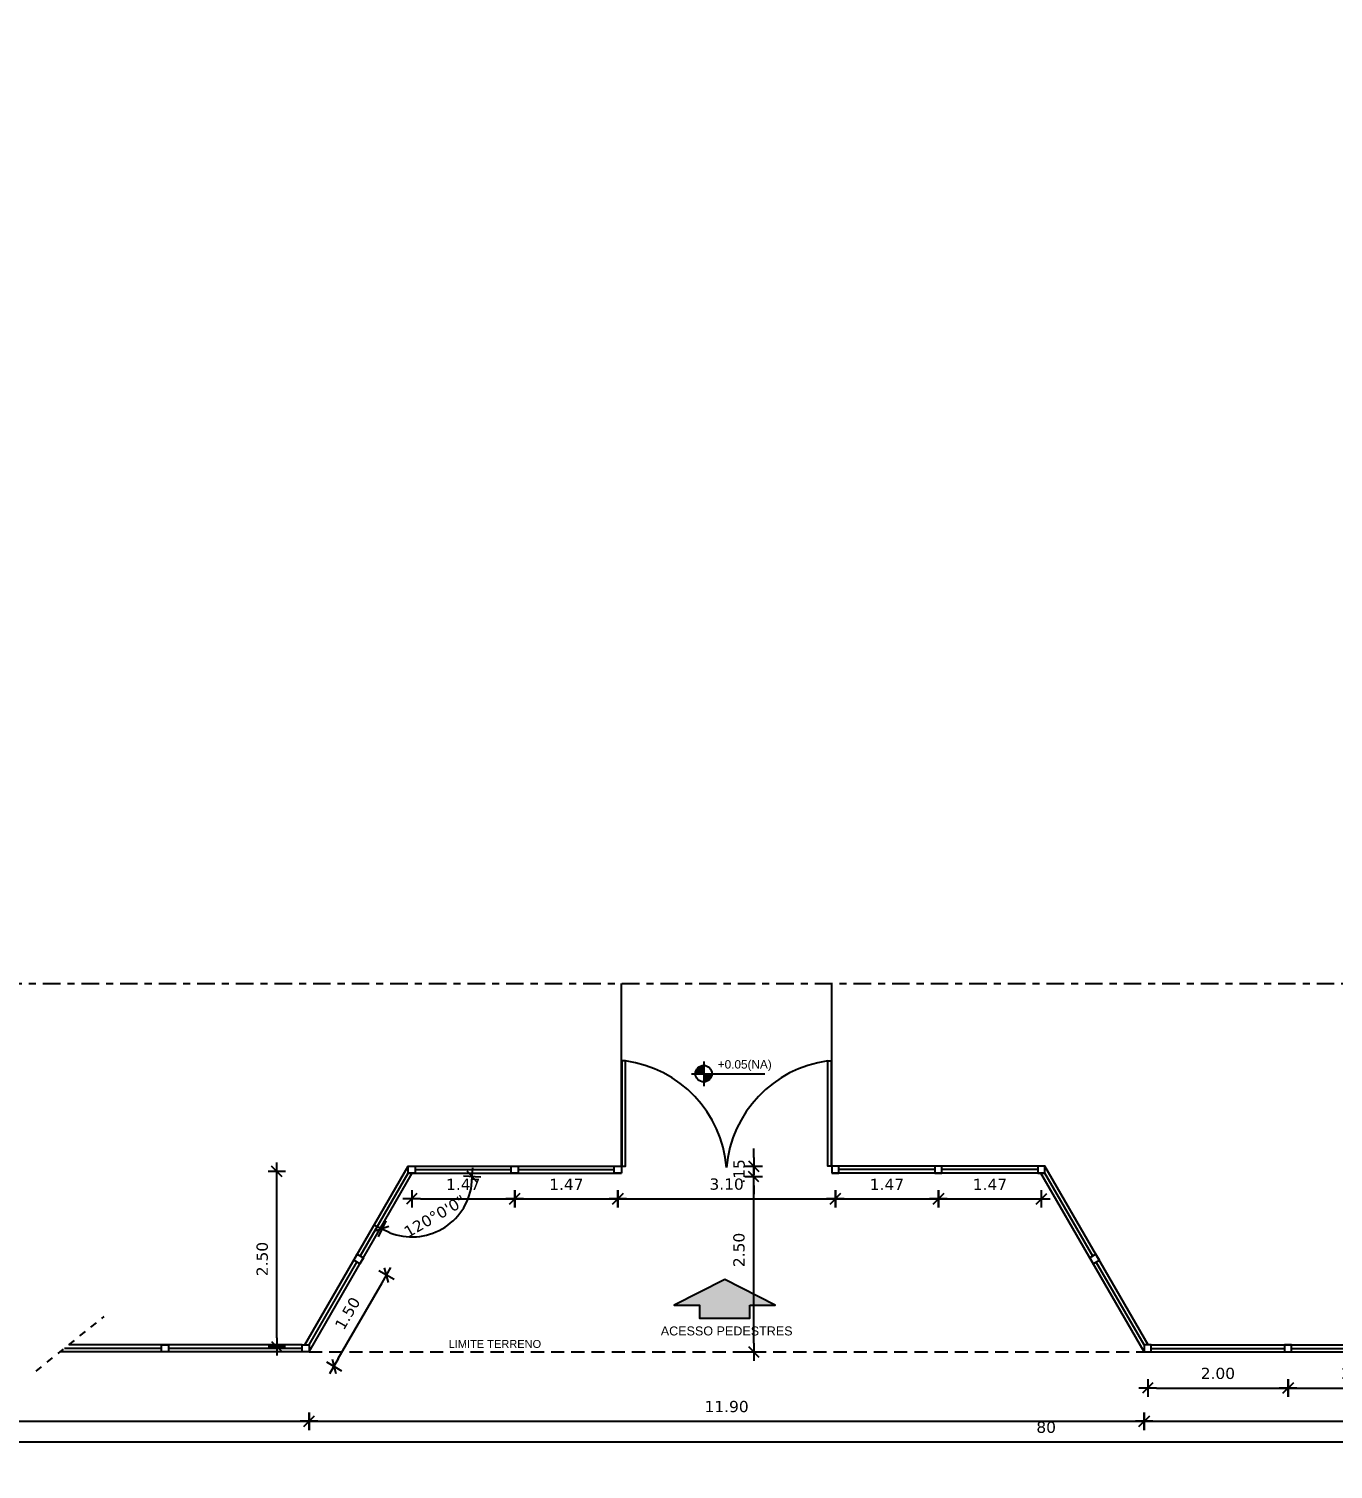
# Model space of a CAD drawing. Extents: x 257.2 to 349.4, y 13.2 to 90.5.
# Drawn here: x 300.5 to 319.09, y 52 to 72.54 of the extents above; entities that cross this region are included whole.
import ezdxf

# ---------------------------------------------------------------- set-up
doc = ezdxf.new("R2010")
doc.units = 0
doc.header["$LTSCALE"] = 0.005
doc.header["$PDMODE"] = 3
for name, pattern in [('C5', [60, 50, -5, 0, -5]), ('DASHED2', [0.375, 0.25, -0.125]), ('TRACEJADO_G', [0.375, 0.25, -0.125])]:
    doc.linetypes.add(name, pattern=pattern)
doc.layers.get('0').update_dxf_attribs({"linetype": 'CONTINUOUS'})
doc.layers.get('Defpoints').update_dxf_attribs({"linetype": 'CONTINUOUS'})
for name, color, linetype in [('A-COTAS', 1, 'CONTINUOUS'), ('A-PAGINACAO', 9, 'CONTINUOUS'), ('A-PISOS-CTEL', 2, 'TRACEJADO_G'), ('A-PISOS-NIVEL', 1, 'CONTINUOUS'), ('AR-PIS', 1, 'CONTINUOUS'), ('AR-TXT', 1, 'CONTINUOUS'), ('ARQ-CTA-1_100', 1, 'CONTINUOUS'), ('ARQ-EXO-1_025', 251, 'C5'), ('ARQ-PROJ', 2, 'DASHED2'), ('ARQ-SMB-1_050', 1, 'CONTINUOUS'), ('ARQ-SMB-1_100', 1, 'CONTINUOUS'), ('PORTAL_VTA_DIST', 2, 'CONTINUOUS'), ('PORTAL_VTA_PROX', 1, 'CONTINUOUS')]:
    doc.layers.add(name, color=color, linetype=linetype)
doc.styles.add('ESC-50-A20', font='arial.ttf', dxfattribs={"height": 0.1})
doc.styles.add('FNDE Texto Cota 0100', font='verdana.ttf', dxfattribs={"height": 0.16})
doc.dimstyles.new('FNDE 1-0100', dxfattribs={"dimscale": 2.5, "dimtxt": 0.16, "dimasz": 0.05, "dimexe": 0.15, "dimexo": 0.15, "dimgap": 0.05, "dimtad": 1, "dimzin": 4, "dimdsep": 46, "dimtxsty": 'FNDE Texto Cota 0100', "dimblk": 'tic', "dimcen": 0.15, "dimdle": 0.15, "dimse1": 1, "dimse2": 1, "dimclrd": 251, "dimclre": 251, "dimclrt": 256, "dimaunit": 1, "dimadec": 3, "dimazin": 0, "dimtfac": 1, "dimtix": 1, "dimtmove": 2, "dimatfit": 3, "dimldrblk": 'tic', "dimfxl": 0.15, "dimtvp": 1, "dimtolj": 1, "dimtzin": 0, "dimarcsym": 0})

# ---------------------------------------------------------------- blocks, each defined once
blk = doc.blocks.new('FNDE-Nível Planta-1_050')
at = {"linetype": 'Continuous', "ltscale": 0.5}
h = blk.add_hatch(color=251, dxfattribs=at)
h.paths.add_polyline_path([(135.698, 5.827), (135.698, 5.894, 0.414214), (135.631, 5.827)])
h.paths.add_polyline_path([(135.698, 5.827), (135.698, 5.76, 0.414214), (135.766, 5.827)])
at = {"color": 251}
for p, q in [((135.698, 5.928), (135.698, 5.726)), ((135.598, 5.827), (135.766, 5.827)), ((135.766, 5.827), (136.198, 5.827))]:
    blk.add_line(p, q, dxfattribs=at)
blk.add_circle((135.698, 5.827), 0.0672, dxfattribs=at)
blk = doc.blocks.new('tic')
at = {"color": 251}
for p, q in [((-1, 0), (1, 0)), ((0, -1), (0, 1))]:
    blk.add_line(p, q, dxfattribs=at)
blk.add_line((-0.6, -0.6), (0.6, 0.6))
blk = doc.blocks.new('*D4')
at = {"layer": 'ARQ-CTA-1_100', "color": 251, "lineweight": -2, "transparency": 16777216}
blk.add_line((310.833, 53.801), (310.833, 56.049), dxfattribs=at)
at = {"layer": 'Defpoints', "color": 0, "transparency": 16777216}
for p in [(310.833, 56.174), (311.246, 56.174), (316.157, 53.676)]:
    blk.add_point(p, dxfattribs=at)
at = {"layer": 'ARQ-CTA-1_100', "color": 251, "lineweight": -2, "transparency": 16777216, "xscale": 0.125, "yscale": 0.125, "zscale": 0.125}
for p, rotation in [((310.833, 56.174), 90), ((310.833, 53.676), 270)]:
    blk.add_blockref('tic', p, dxfattribs=dict(at, rotation=rotation))
at = {"layer": 'ARQ-CTA-1_100', "transparency": 16777216, "insert": (310.624, 55.13), "char_height": 0.16, "attachment_point": 5, "rotation": 90, "style": 'FNDE Texto Cota 0100'}
blk.add_mtext('\\A1;2.50', dxfattribs=at)
blk = doc.blocks.new('*D5')
at = {"layer": 'ARQ-CTA-1_100', "color": 251, "lineweight": -2, "transparency": 16777216}
for p, q in [((310.833, 56.449), (310.833, 56.574)), ((310.833, 56.174), (310.833, 56.324)), ((310.833, 56.049), (310.833, 55.924))]:
    blk.add_line(p, q, dxfattribs=at)
at = {"layer": 'Defpoints', "color": 0, "transparency": 16777216}
for p in [(310.833, 56.324), (311.246, 56.324), (311.246, 56.174)]:
    blk.add_point(p, dxfattribs=at)
at = {"layer": 'ARQ-CTA-1_100', "color": 251, "lineweight": -2, "transparency": 16777216, "xscale": 0.125, "yscale": 0.125, "zscale": 0.125}
for p, rotation in [((310.833, 56.324), 270), ((310.833, 56.174), 90)]:
    blk.add_blockref('tic', p, dxfattribs=dict(at, rotation=rotation))
at = {"layer": 'ARQ-CTA-1_100', "transparency": 16777216, "insert": (310.626, 56.249), "char_height": 0.16, "attachment_point": 5, "rotation": 90, "style": 'FNDE Texto Cota 0100'}
blk.add_mtext('\\A1;.15', dxfattribs=at)
blk = doc.blocks.new('*D28')
at = {"layer": 'ARQ-CTA-1_100', "color": 251, "lineweight": -2, "transparency": 16777216}
blk.add_line((304.039, 53.876), (304.039, 56.124), dxfattribs=at)
at = {"layer": 'Defpoints', "color": 0, "transparency": 16777216}
for p in [(304.039, 56.249), (305.877, 56.249), (304.372, 53.751)]:
    blk.add_point(p, dxfattribs=at)
at = {"layer": 'ARQ-CTA-1_100', "color": 251, "lineweight": -2, "transparency": 16777216, "xscale": 0.125, "yscale": 0.125, "zscale": 0.125}
for p, rotation in [((304.039, 56.249), 90), ((304.039, 53.751), 270)]:
    blk.add_blockref('tic', p, dxfattribs=dict(at, rotation=rotation))
at = {"layer": 'ARQ-CTA-1_100', "transparency": 16777216, "insert": (303.831, 55), "char_height": 0.16, "attachment_point": 5, "rotation": 90, "style": 'FNDE Texto Cota 0100'}
blk.add_mtext('\\A1;2.50', dxfattribs=at)
blk = doc.blocks.new('*D29')
at = {"layer": 'ARQ-CTA-1_100', "color": 251, "lineweight": -2, "transparency": 16777216}
blk.add_arc((326.352, 53.826), 0.709, 70.1152, 169.8848, dxfattribs=at)
at = {"layer": 'Defpoints', "color": 0, "transparency": 16777216}
for p in [(327.795, 56.324), (326.229, 54.524), (286.364, 53.826), (326.289, 53.826), (326.352, 53.826)]:
    blk.add_point(p, dxfattribs=at)
at = {"layer": 'ARQ-CTA-1_100', "color": 251, "lineweight": -2, "transparency": 16777216, "xscale": 0.125, "yscale": 0.125, "zscale": 0.125}
for p, rotation in [((326.707, 54.44), 335.057583377273), ((325.643, 53.826), 264.9424166227138)]:
    blk.add_blockref('tic', p, dxfattribs=dict(at, rotation=rotation))
at = {"layer": 'ARQ-CTA-1_100', "transparency": 16777216, "insert": (325.894, 54.621), "char_height": 0.16, "attachment_point": 5, "rotation": 30, "style": 'FNDE Texto Cota 0100'}
blk.add_mtext('\\A1;120°0\'0"', dxfattribs=at)
blk = doc.blocks.new('*D30')
at = {"layer": 'ARQ-CTA-1_100', "color": 251, "lineweight": -2, "transparency": 16777216}
blk.add_arc((305.964, 56.174), 0.859, 248.3497, 351.6503, dxfattribs=at)
at = {"layer": 'Defpoints', "color": 0, "transparency": 16777216}
for p in [(305.964, 56.174), (305.964, 56.174), (309.647, 56.174), (306.113, 55.329), (304.522, 53.676)]:
    blk.add_point(p, dxfattribs=at)
at = {"layer": 'ARQ-CTA-1_100', "color": 251, "lineweight": -2, "transparency": 16777216, "xscale": 0.125, "yscale": 0.125, "zscale": 0.125}
for p, rotation in [((306.822, 56.174), 85.82516409020357), ((305.535, 55.43), 154.1748359097815)]:
    blk.add_blockref('tic', p, dxfattribs=dict(at, rotation=rotation))
at = {"layer": 'ARQ-CTA-1_100', "transparency": 16777216, "insert": (306.289, 55.611), "char_height": 0.16, "attachment_point": 5, "rotation": 30, "style": 'FNDE Texto Cota 0100'}
blk.add_mtext('\\A1;120°0\'0"', dxfattribs=at)
blk = doc.blocks.new('*D34')
at = {"layer": 'ARQ-CTA-1_100', "color": 251, "lineweight": -2, "transparency": 16777216}
blk.add_line((304.914, 53.58), (305.539, 54.662), dxfattribs=at)
at = {"layer": 'Defpoints', "color": 0, "transparency": 16777216}
for p in [(305.247, 54.975), (305.601, 54.77), (304.497, 53.676)]:
    blk.add_point(p, dxfattribs=at)
at = {"layer": 'ARQ-CTA-1_100', "color": 251, "lineweight": -2, "transparency": 16777216, "xscale": 0.125, "yscale": 0.125, "zscale": 0.125}
for p, rotation in [((305.601, 54.77), 59.99999999998711), ((304.852, 53.471), 239.9999999999871)]:
    blk.add_blockref('tic', p, dxfattribs=dict(at, rotation=rotation))
at = {"layer": 'ARQ-CTA-1_100', "transparency": 16777216, "insert": (305.046, 54.225), "char_height": 0.16, "attachment_point": 5, "rotation": 60, "style": 'FNDE Texto Cota 0100'}
blk.add_mtext('\\A1;1.50', dxfattribs=at)
blk = doc.blocks.new('*D35')
at = {"layer": 'ARQ-CTA-1_100', "color": 251, "lineweight": -2, "transparency": 16777216}
blk.add_line((306.085, 55.858), (307.303, 55.858), dxfattribs=at)
at = {"layer": 'Defpoints', "color": 0, "transparency": 16777216}
for p in [(305.96, 56.336), (307.428, 56.336), (307.428, 55.858)]:
    blk.add_point(p, dxfattribs=at)
at = {"layer": 'ARQ-CTA-1_100', "color": 251, "lineweight": -2, "transparency": 16777216, "xscale": 0.125, "yscale": 0.125, "zscale": 0.125, "rotation": 180}
blk.add_blockref('tic', (305.96, 55.858), dxfattribs=at)
at = {"layer": 'ARQ-CTA-1_100', "color": 251, "lineweight": -2, "transparency": 16777216, "xscale": 0.125, "yscale": 0.125, "zscale": 0.125}
blk.add_blockref('tic', (307.428, 55.858), dxfattribs=at)
at = {"layer": 'ARQ-CTA-1_100', "transparency": 16777216, "insert": (306.694, 56.064), "char_height": 0.16, "attachment_point": 5, "style": 'FNDE Texto Cota 0100'}
blk.add_mtext('\\A1;1.47', dxfattribs=at)
blk = doc.blocks.new('*D36')
at = {"layer": 'ARQ-CTA-1_100', "color": 251, "lineweight": -2, "transparency": 16777216}
blk.add_line((307.553, 55.858), (308.772, 55.858), dxfattribs=at)
at = {"layer": 'Defpoints', "color": 0, "transparency": 16777216}
for p in [(307.428, 56.224), (308.897, 56.224), (308.897, 55.858)]:
    blk.add_point(p, dxfattribs=at)
at = {"layer": 'ARQ-CTA-1_100', "color": 251, "lineweight": -2, "transparency": 16777216, "xscale": 0.125, "yscale": 0.125, "zscale": 0.125, "rotation": 180}
blk.add_blockref('tic', (307.428, 55.858), dxfattribs=at)
at = {"layer": 'ARQ-CTA-1_100', "color": 251, "lineweight": -2, "transparency": 16777216, "xscale": 0.125, "yscale": 0.125, "zscale": 0.125}
blk.add_blockref('tic', (308.897, 55.858), dxfattribs=at)
at = {"layer": 'ARQ-CTA-1_100', "transparency": 16777216, "insert": (308.163, 56.064), "char_height": 0.16, "attachment_point": 5, "style": 'FNDE Texto Cota 0100'}
blk.add_mtext('\\A1;1.47', dxfattribs=at)
blk = doc.blocks.new('*D37')
at = {"layer": 'ARQ-CTA-1_100', "color": 251, "lineweight": -2, "transparency": 16777216}
blk.add_line((309.022, 55.858), (311.872, 55.858), dxfattribs=at)
at = {"layer": 'Defpoints', "color": 0, "transparency": 16777216}
for p in [(308.897, 56.224), (311.997, 56.224), (311.997, 55.858)]:
    blk.add_point(p, dxfattribs=at)
at = {"layer": 'ARQ-CTA-1_100', "color": 251, "lineweight": -2, "transparency": 16777216, "xscale": 0.125, "yscale": 0.125, "zscale": 0.125, "rotation": 180}
blk.add_blockref('tic', (308.897, 55.858), dxfattribs=at)
at = {"layer": 'ARQ-CTA-1_100', "color": 251, "lineweight": -2, "transparency": 16777216, "xscale": 0.125, "yscale": 0.125, "zscale": 0.125}
blk.add_blockref('tic', (311.997, 55.858), dxfattribs=at)
at = {"layer": 'ARQ-CTA-1_100', "transparency": 16777216, "insert": (310.447, 56.067), "char_height": 0.16, "attachment_point": 5, "style": 'FNDE Texto Cota 0100'}
blk.add_mtext('\\A1;3.10', dxfattribs=at)
blk = doc.blocks.new('*D38')
at = {"layer": 'ARQ-CTA-1_100', "color": 251, "lineweight": -2, "transparency": 16777216}
blk.add_line((312.122, 55.858), (313.34, 55.858), dxfattribs=at)
at = {"layer": 'Defpoints', "color": 0, "transparency": 16777216}
for p in [(311.997, 56.224), (313.465, 56.224), (313.465, 55.858)]:
    blk.add_point(p, dxfattribs=at)
at = {"layer": 'ARQ-CTA-1_100', "color": 251, "lineweight": -2, "transparency": 16777216, "xscale": 0.125, "yscale": 0.125, "zscale": 0.125, "rotation": 180}
blk.add_blockref('tic', (311.997, 55.858), dxfattribs=at)
at = {"layer": 'ARQ-CTA-1_100', "color": 251, "lineweight": -2, "transparency": 16777216, "xscale": 0.125, "yscale": 0.125, "zscale": 0.125}
blk.add_blockref('tic', (313.465, 55.858), dxfattribs=at)
at = {"layer": 'ARQ-CTA-1_100', "transparency": 16777216, "insert": (312.731, 56.064), "char_height": 0.16, "attachment_point": 5, "style": 'FNDE Texto Cota 0100'}
blk.add_mtext('\\A1;1.47', dxfattribs=at)
blk = doc.blocks.new('*D39')
at = {"layer": 'ARQ-CTA-1_100', "color": 251, "lineweight": -2, "transparency": 16777216}
blk.add_line((313.59, 55.858), (314.808, 55.858), dxfattribs=at)
at = {"layer": 'Defpoints', "color": 0, "transparency": 16777216}
for p in [(313.465, 56.224), (314.933, 56.224), (314.933, 55.858)]:
    blk.add_point(p, dxfattribs=at)
at = {"layer": 'ARQ-CTA-1_100', "color": 251, "lineweight": -2, "transparency": 16777216, "xscale": 0.125, "yscale": 0.125, "zscale": 0.125, "rotation": 180}
blk.add_blockref('tic', (313.465, 55.858), dxfattribs=at)
at = {"layer": 'ARQ-CTA-1_100', "color": 251, "lineweight": -2, "transparency": 16777216, "xscale": 0.125, "yscale": 0.125, "zscale": 0.125}
blk.add_blockref('tic', (314.933, 55.858), dxfattribs=at)
at = {"layer": 'ARQ-CTA-1_100', "transparency": 16777216, "insert": (314.199, 56.064), "char_height": 0.16, "attachment_point": 5, "style": 'FNDE Texto Cota 0100'}
blk.add_mtext('\\A1;1.47', dxfattribs=at)
blk = doc.blocks.new('*D40')
at = {"layer": 'ARQ-CTA-1_100', "color": 251, "lineweight": -2, "transparency": 16777216}
blk.add_line((316.572, 53.161), (318.322, 53.161), dxfattribs=at)
at = {"layer": 'Defpoints', "color": 0, "transparency": 16777216}
for p in [(316.447, 53.676), (318.447, 53.676), (318.447, 53.161)]:
    blk.add_point(p, dxfattribs=at)
at = {"layer": 'ARQ-CTA-1_100', "color": 251, "lineweight": -2, "transparency": 16777216, "xscale": 0.125, "yscale": 0.125, "zscale": 0.125, "rotation": 180}
blk.add_blockref('tic', (316.447, 53.161), dxfattribs=at)
at = {"layer": 'ARQ-CTA-1_100', "color": 251, "lineweight": -2, "transparency": 16777216, "xscale": 0.125, "yscale": 0.125, "zscale": 0.125}
blk.add_blockref('tic', (318.447, 53.161), dxfattribs=at)
at = {"layer": 'ARQ-CTA-1_100', "transparency": 16777216, "insert": (317.447, 53.369), "char_height": 0.16, "attachment_point": 5, "style": 'FNDE Texto Cota 0100'}
blk.add_mtext('\\A1;2.00', dxfattribs=at)
blk = doc.blocks.new('*D41')
at = {"layer": 'ARQ-CTA-1_100', "color": 251, "lineweight": -2, "transparency": 16777216}
blk.add_line((318.572, 53.161), (320.322, 53.161), dxfattribs=at)
at = {"layer": 'Defpoints', "color": 0, "transparency": 16777216}
for p in [(318.447, 53.676), (320.447, 53.676), (320.447, 53.161)]:
    blk.add_point(p, dxfattribs=at)
at = {"layer": 'ARQ-CTA-1_100', "color": 251, "lineweight": -2, "transparency": 16777216, "xscale": 0.125, "yscale": 0.125, "zscale": 0.125, "rotation": 180}
blk.add_blockref('tic', (318.447, 53.161), dxfattribs=at)
at = {"layer": 'ARQ-CTA-1_100', "color": 251, "lineweight": -2, "transparency": 16777216, "xscale": 0.125, "yscale": 0.125, "zscale": 0.125}
blk.add_blockref('tic', (320.447, 53.161), dxfattribs=at)
at = {"layer": 'ARQ-CTA-1_100', "transparency": 16777216, "insert": (319.447, 53.369), "char_height": 0.16, "attachment_point": 5, "style": 'FNDE Texto Cota 0100'}
blk.add_mtext('\\A1;2.00', dxfattribs=at)
blk = doc.blocks.new('*D63')
at = {"layer": 'ARQ-CTA-1_100', "color": 251, "lineweight": -2, "transparency": 16777216}
blk.add_line((292.881, 52.687), (304.372, 52.687), dxfattribs=at)
at = {"layer": 'Defpoints', "color": 0, "transparency": 16777216}
for p in [(292.756, 53.676), (304.497, 53.676), (304.497, 52.687)]:
    blk.add_point(p, dxfattribs=at)
at = {"layer": 'ARQ-CTA-1_100', "color": 251, "lineweight": -2, "transparency": 16777216, "xscale": 0.125, "yscale": 0.125, "zscale": 0.125, "rotation": 180}
blk.add_blockref('tic', (292.756, 52.687), dxfattribs=at)
at = {"layer": 'ARQ-CTA-1_100', "color": 251, "lineweight": -2, "transparency": 16777216, "xscale": 0.125, "yscale": 0.125, "zscale": 0.125}
blk.add_blockref('tic', (304.497, 52.687), dxfattribs=at)
at = {"layer": 'ARQ-CTA-1_100', "transparency": 16777216, "insert": (298.626, 52.896), "char_height": 0.16, "attachment_point": 5, "style": 'FNDE Texto Cota 0100'}
blk.add_mtext('\\A1;40.05', dxfattribs=at)
blk = doc.blocks.new('*D64')
at = {"layer": 'ARQ-CTA-1_100', "color": 251, "lineweight": -2, "transparency": 16777216}
blk.add_line((304.622, 52.687), (316.272, 52.687), dxfattribs=at)
at = {"layer": 'Defpoints', "color": 0, "transparency": 16777216}
for p in [(304.497, 53.676), (316.397, 53.676), (316.397, 52.687)]:
    blk.add_point(p, dxfattribs=at)
at = {"layer": 'ARQ-CTA-1_100', "color": 251, "lineweight": -2, "transparency": 16777216, "xscale": 0.125, "yscale": 0.125, "zscale": 0.125, "rotation": 180}
blk.add_blockref('tic', (304.497, 52.687), dxfattribs=at)
at = {"layer": 'ARQ-CTA-1_100', "color": 251, "lineweight": -2, "transparency": 16777216, "xscale": 0.125, "yscale": 0.125, "zscale": 0.125}
blk.add_blockref('tic', (316.397, 52.687), dxfattribs=at)
at = {"layer": 'ARQ-CTA-1_100', "transparency": 16777216, "insert": (310.447, 52.896), "char_height": 0.16, "attachment_point": 5, "style": 'FNDE Texto Cota 0100'}
blk.add_mtext('\\A1;11.90', dxfattribs=at)
blk = doc.blocks.new('*D65')
at = {"layer": 'ARQ-CTA-1_100', "color": 251, "lineweight": -2, "transparency": 16777216}
blk.add_line((316.522, 52.687), (325.318, 52.687), dxfattribs=at)
at = {"layer": 'Defpoints', "color": 0, "transparency": 16777216}
for p in [(316.397, 53.676), (325.443, 53.676), (325.443, 52.687)]:
    blk.add_point(p, dxfattribs=at)
at = {"layer": 'ARQ-CTA-1_100', "color": 251, "lineweight": -2, "transparency": 16777216, "xscale": 0.125, "yscale": 0.125, "zscale": 0.125, "rotation": 180}
blk.add_blockref('tic', (316.397, 52.687), dxfattribs=at)
at = {"layer": 'ARQ-CTA-1_100', "color": 251, "lineweight": -2, "transparency": 16777216, "xscale": 0.125, "yscale": 0.125, "zscale": 0.125}
blk.add_blockref('tic', (325.443, 52.687), dxfattribs=at)
at = {"layer": 'ARQ-CTA-1_100', "transparency": 16777216, "insert": (320.92, 52.896), "char_height": 0.16, "attachment_point": 5, "style": 'FNDE Texto Cota 0100'}
blk.add_mtext('\\A1;16.10', dxfattribs=at)
blk = doc.blocks.new('*D68')
at = {"layer": 'ARQ-CTA-1_100', "color": 251, "lineweight": -2, "transparency": 16777216}
blk.add_line((292.881, 52.393), (337.118, 52.393), dxfattribs=at)
at = {"layer": 'Defpoints', "color": 0, "transparency": 16777216}
for p in [(292.756, 53.855), (337.243, 53.855), (337.243, 52.393)]:
    blk.add_point(p, dxfattribs=at)
at = {"layer": 'ARQ-CTA-1_100', "color": 251, "lineweight": -2, "transparency": 16777216, "xscale": 0.125, "yscale": 0.125, "zscale": 0.125, "rotation": 180}
blk.add_blockref('tic', (292.756, 52.393), dxfattribs=at)
at = {"layer": 'ARQ-CTA-1_100', "color": 251, "lineweight": -2, "transparency": 16777216, "xscale": 0.125, "yscale": 0.125, "zscale": 0.125}
blk.add_blockref('tic', (337.243, 52.393), dxfattribs=at)
at = {"layer": 'ARQ-CTA-1_100', "transparency": 16777216, "insert": (315, 52.601), "char_height": 0.16, "attachment_point": 5, "style": 'FNDE Texto Cota 0100'}
blk.add_mtext('\\A1;80', dxfattribs=at)

msp = doc.modelspace()

# ---------------------------------------------------------------- hatches: boundary and pattern name
at = {"layer": 'A-COTAS'}
h = msp.add_hatch(color=253, dxfattribs=at)
h.dxf.hatch_style = 1
h.paths.add_polyline_path([(310.779, 54.341), (311.139, 54.341), (310.42, 54.706), (309.702, 54.341), (310.061, 54.341), (310.061, 54.158), (310.779, 54.158)])
at = {"layer": 'A-PAGINACAO', "linetype": 'Continuous'}
h = msp.add_hatch(dxfattribs=at)
h.set_pattern_fill('EARTH', color=256, scale=0.02, angle=45)
h.set_pattern_definition([(45, (105.69376, -79.13769), (1e-17, 0.17960512), [0.127, -0.127]), (45, (105.66008, -79.10402), (1e-17, 0.17960512), [0.127, -0.127]), (45, (105.62641, -79.07034), (1e-17, 0.17960512), [0.127, -0.127]), (135, (105.62641, -79.04789), (-0.17960512, 1e-17), [0.127, -0.127]), (135, (105.66008, -79.01421), (-0.17960512, 1e-17), [0.127, -0.127]), (135, (105.69376, -78.98054), (-0.17960512, 1e-17), [0.127, -0.127])])
h.paths.add_polyline_path([(292.138, 71.652), (292.367, 71.652), (292.367, 71.762), (292.138, 71.762)], flags=9)
h.paths.add_polyline_path([(294.946, 66.212), (295.194, 66.212), (295.194, 66.612), (294.946, 66.612)], flags=9)
h.paths.add_polyline_path([(295.351, 66.212), (295.598, 66.212), (295.598, 66.611), (295.351, 66.611)], flags=9)
h.paths.add_polyline_path([(289.5, 70.228), (289.784, 70.228), (289.784, 70.374), (289.5, 70.374)], flags=9)
h.paths.add_polyline_path([(294.863, 60.302), (295.111, 60.302), (295.111, 60.702), (294.863, 60.702)], flags=9)
h.paths.add_polyline_path([(291.627, 62.185), (292.599, 62.185), (292.599, 62.537), (291.627, 62.537)], flags=9)
h.paths.add_polyline_path([(292.027, 61.85), (292.201, 61.85), (292.201, 62.131), (292.027, 62.131)], flags=9)
h.paths.add_polyline_path([(289.5, 69.213), (289.791, 69.213), (289.791, 69.356), (289.5, 69.356)], flags=9)
h.paths.add_polyline_path([(289.689, 70.652), (289.973, 70.652), (289.973, 70.797), (289.689, 70.797)], flags=9)
h.paths.add_polyline_path([(291.82, 73.931), (292.068, 73.931), (292.068, 74.33), (291.82, 74.33)], flags=9)
h.paths.add_polyline_path([(291.754, 73.689), (292.279, 73.689), (292.279, 73.887), (291.754, 73.887)], flags=9)
h.paths.add_polyline_path([(292.241, 75.577), (292.942, 75.577), (292.942, 75.805), (292.241, 75.805)], flags=9)
h.paths.add_polyline_path([(290.812, 75.576), (291.485, 75.576), (291.485, 75.804), (290.812, 75.804)], flags=9)
h.paths.add_polyline_path([(286.5, 68.478), (286.5, 69.397), (286.237, 69.397), (286.237, 68.478)], flags=9)
h.paths.add_polyline_path([(286.564, 68.975), (286.564, 68.902), (286.877, 68.902), (286.877, 68.975)], flags=9)
h.paths.add_polyline_path([(294.548, 73.805), (295.466, 73.805), (295.466, 74.069), (294.548, 74.069)], flags=9)
h.paths.add_polyline_path([(295.039, 73.783), (294.968, 73.783), (294.968, 73.464), (295.039, 73.464)], flags=9)
h.paths.add_polyline_path([(294.548, 59.048), (295.466, 59.048), (295.466, 59.311), (294.548, 59.311)], flags=9)
h.paths.add_polyline_path([(295.03, 59.703), (294.957, 59.703), (294.957, 59.39), (295.03, 59.39)], flags=9)
h.paths.add_polyline_path([(292.757, 67.904), (293.003, 67.904), (293.003, 68.014), (292.757, 68.014)], flags=9)
h.paths.add_polyline_path([(292.756, 69.21), (293.002, 69.21), (293.002, 69.32), (292.756, 69.32)], flags=9)
h.paths.add_polyline_path([(294.184, 69.791), (294.43, 69.791), (294.43, 69.901), (294.184, 69.901)], flags=9)
h.paths.add_polyline_path([(295.485, 69.784), (295.731, 69.784), (295.731, 69.894), (295.485, 69.894)], flags=9)
h.paths.add_polyline_path([(296.911, 66.131), (297.157, 66.131), (297.157, 66.241), (296.911, 66.241)], flags=9)
h.paths.add_polyline_path([(290.66, 65.235), (290.907, 65.235), (290.907, 65.347), (290.66, 65.347)], flags=9)
h.paths.add_polyline_path([(290.383, 71.863), (290.63, 71.863), (290.63, 71.975), (290.383, 71.975)], flags=9)
h.paths.add_polyline_path([(293.746, 71.863), (293.993, 71.863), (293.993, 71.975), (293.746, 71.975)], flags=9)
h.paths.add_polyline_path([(295.921, 71.863), (296.168, 71.863), (296.168, 71.975), (295.921, 71.975)], flags=9)
h.paths.add_polyline_path([(298.934, 71.863), (299.18, 71.863), (299.18, 71.975), (298.934, 71.975)], flags=9)
h.paths.add_polyline_path([(302.934, 71.863), (303.18, 71.863), (303.18, 71.975), (302.934, 71.975)], flags=9)
h.paths.add_polyline_path([(298.934, 65.237), (299.18, 65.237), (299.18, 65.349), (298.934, 65.349)], flags=9)
h.paths.add_polyline_path([(302.934, 65.237), (303.18, 65.237), (303.18, 65.349), (302.934, 65.349)], flags=9)
h.paths.add_polyline_path([(287.782, 72.56), (289.277, 72.56), (289.277, 72.729), (287.782, 72.729)], flags=9)
h.paths.add_polyline_path([(295.803, 65.599), (296.919, 65.599), (296.919, 65.768), (295.803, 65.768)], flags=9)
h.paths.add_polyline_path([(304.653, 64.463), (306.148, 64.463), (306.148, 64.632), (304.653, 64.632)], flags=9)
h.paths.add_polyline_path([(291.905, 61.555), (292.324, 61.555), (292.324, 61.754), (291.905, 61.754)], flags=9)
h.paths.add_polyline_path([(292.527, 63.622), (293.052, 63.622), (293.052, 63.821), (292.527, 63.821)], flags=9)
h.paths.add_polyline_path([(294.809, 60.061), (295.333, 60.061), (295.333, 60.26), (294.809, 60.26)], flags=9)
h.paths.add_polyline_path([(295.804, 69.119), (296.92, 69.119), (296.92, 69.289), (295.804, 69.289)], flags=9)
h.paths.add_polyline_path([(294.572, 66.212), (294.819, 66.212), (294.819, 66.611), (294.572, 66.611)], flags=9)
h.paths.add_polyline_path([(294.818, 66.804), (295.343, 66.804), (295.343, 67.003), (294.818, 67.003)], flags=9)
h.paths.add_polyline_path([(294.13, 66.967), (296.176, 66.967), (296.176, 67.604), (294.13, 67.604)], flags=9)
h.paths.add_polyline_path([(294.514, 69.957), (294.762, 69.957), (294.762, 70.357), (294.514, 70.357)], flags=9)
h.paths.add_polyline_path([(294.137, 69.929), (294.385, 69.929), (294.385, 70.329), (294.137, 70.329)], flags=9)
h.paths.add_polyline_path([(293.759, 69.961), (294.007, 69.961), (294.007, 70.361), (293.759, 70.361)], flags=9)
h.paths.add_polyline_path([(293.872, 70.473), (294.397, 70.473), (294.397, 70.672), (293.872, 70.672)], flags=9)
h.paths.add_polyline_path([(293.008, 70.663), (294.285, 70.663), (294.285, 71.3), (293.008, 71.3)], flags=9)
h.paths.add_polyline_path([(296.055, 69.957), (296.303, 69.957), (296.303, 70.357), (296.055, 70.357)], flags=9)
h.paths.add_polyline_path([(295.681, 69.929), (295.929, 69.929), (295.929, 70.329), (295.681, 70.329)], flags=9)
h.paths.add_polyline_path([(295.3, 69.961), (295.548, 69.961), (295.548, 70.361), (295.3, 70.361)], flags=9)
h.paths.add_polyline_path([(295.64, 70.469), (296.164, 70.469), (296.164, 70.668), (295.64, 70.668)], flags=9)
h.paths.add_polyline_path([(295.578, 70.605), (297.041, 70.605), (297.041, 71.242), (295.578, 71.242)], flags=9)
h.paths.add_polyline_path([(291.123, 66.22), (291.37, 66.22), (291.37, 66.62), (291.123, 66.62)], flags=9)
h.paths.add_polyline_path([(290.727, 66.192), (290.975, 66.192), (290.975, 66.592), (290.727, 66.592)], flags=9)
h.paths.add_polyline_path([(290.364, 66.224), (290.612, 66.224), (290.612, 66.624), (290.364, 66.624)], flags=9)
h.paths.add_polyline_path([(290.611, 66.817), (291.136, 66.817), (291.136, 67.015), (290.611, 67.015)], flags=9)
h.paths.add_polyline_path([(290.004, 67.002), (292.076, 67.002), (292.076, 67.639), (290.004, 67.639)], flags=9)
h.paths.add_polyline_path([(291.229, 69.449), (291.477, 69.449), (291.477, 69.849), (291.229, 69.849)], flags=9)
h.paths.add_polyline_path([(290.864, 69.421), (291.111, 69.421), (291.111, 69.821), (290.864, 69.821)], flags=9)
h.paths.add_polyline_path([(290.482, 69.453), (290.73, 69.453), (290.73, 69.853), (290.482, 69.853)], flags=9)
h.paths.add_polyline_path([(290.726, 70.046), (291.25, 70.046), (291.25, 70.245), (290.726, 70.245)], flags=9)
h.paths.add_polyline_path([(290.378, 70.263), (291.537, 70.263), (291.537, 70.9), (290.378, 70.9)], flags=9)
h.paths.add_polyline_path([(301.141, 68.236), (301.388, 68.236), (301.388, 68.635), (301.141, 68.635)], flags=9)
h.paths.add_polyline_path([(300.745, 68.208), (300.993, 68.208), (300.993, 68.607), (300.745, 68.607)], flags=9)
h.paths.add_polyline_path([(300.382, 68.24), (300.63, 68.24), (300.63, 68.639), (300.382, 68.639)], flags=9)
h.paths.add_polyline_path([(300.629, 68.832), (301.154, 68.832), (301.154, 69.031), (300.629, 69.031)], flags=9)
h.paths.add_polyline_path([(299.949, 69.035), (301.73, 69.035), (301.73, 69.672), (299.949, 69.672)], flags=9)
h.paths.add_polyline_path([(270.257, 75.834), (271.938, 75.834), (271.938, 75.959), (270.257, 75.959)], flags=9)
h.paths.add_polyline_path([(270.453, 41.551), (272.134, 41.551), (272.134, 41.675), (270.453, 41.675)], flags=9)
h.paths.add_polyline_path([(285.601, 59.676), (288.613, 59.676), (288.613, 59.909), (285.601, 59.909)], flags=9)
h.paths.add_polyline_path([(287.016, 67.752), (286.873, 67.752), (286.873, 67.958), (287.016, 67.958)], flags=9)
h.paths.add_polyline_path([(306.876, 67.777), (307.031, 67.777), (307.031, 68), (306.876, 68)], flags=9)
h.paths.add_polyline_path([(296, 73.271), (296.143, 73.271), (296.143, 73.477), (296, 73.477)], flags=9)
h.paths.add_polyline_path([(296, 62.038), (296.143, 62.038), (296.143, 62.244), (296, 62.244)], flags=9)
h.paths.add_polyline_path([(301.087, 73.466), (301.238, 73.466), (301.238, 73.26), (301.087, 73.26)], flags=9)
h.paths.add_polyline_path([(301.087, 63.815), (301.238, 63.815), (301.238, 64.021), (301.087, 64.021)], flags=9)
h.paths.add_polyline_path([(294.932, 63.178), (294.932, 63.617), (294.82, 63.617), (294.82, 63.178)], flags=9)
h.paths.add_polyline_path([(295.803, 64.149), (296.919, 64.149), (296.919, 64.318), (295.803, 64.318)], flags=9)
h.paths.add_polyline_path([(294.158, 68.309), (295.654, 68.309), (295.654, 68.483), (294.158, 68.483)], flags=9)
h.paths.add_polyline_path([(305.347, 72.247), (305.92, 72.247), (305.92, 72.393), (305.347, 72.393)], flags=9)
h.paths.add_polyline_path([(288.093, 64.906), (288.666, 64.906), (288.666, 65.053), (288.093, 65.053)], flags=9)
h.paths.add_polyline_path([(290.385, 33.417), (290.385, 32.517), (299.579, 32.517), (299.579, 33.417), (298.614, 33.417), (298.614, 32.567), (298.414, 32.567), (298.414, 33.417), (296.614, 33.417), (296.614, 32.567), (296.414, 32.567), (296.414, 33.417), (293.514, 33.417), (293.514, 32.567), (293.314, 32.567), (293.314, 33.417), (291.514, 33.417), (291.514, 32.567), (291.314, 32.567), (291.314, 33.417)])
h = msp.add_hatch(dxfattribs=at)
h.set_pattern_fill('EARTH', color=256, scale=0.02, angle=45)
h.set_pattern_definition([(45, (105.69376, -82.94615), (1e-17, 0.17960512), [0.127, -0.127]), (45, (105.66008, -82.91248), (1e-17, 0.17960512), [0.127, -0.127]), (45, (105.62641, -82.8788), (1e-17, 0.17960512), [0.127, -0.127]), (135, (105.62641, -82.85635), (-0.17960512, 1e-17), [0.127, -0.127]), (135, (105.66008, -82.82267), (-0.17960512, 1e-17), [0.127, -0.127]), (135, (105.69376, -82.789), (-0.17960512, 1e-17), [0.127, -0.127])])
h.paths.add_polyline_path([(292.138, 67.843), (292.367, 67.843), (292.367, 67.953), (292.138, 67.953)], flags=9)
h.paths.add_polyline_path([(294.946, 62.404), (295.194, 62.404), (295.194, 62.804), (294.946, 62.804)], flags=9)
h.paths.add_polyline_path([(295.351, 62.403), (295.598, 62.403), (295.598, 62.803), (295.351, 62.803)], flags=9)
h.paths.add_polyline_path([(289.5, 66.42), (289.784, 66.42), (289.784, 66.565), (289.5, 66.565)], flags=9)
h.paths.add_polyline_path([(294.863, 56.494), (295.111, 56.494), (295.111, 56.893), (294.863, 56.893)], flags=9)
h.paths.add_polyline_path([(291.627, 58.376), (292.599, 58.376), (292.599, 58.728), (291.627, 58.728)], flags=9)
h.paths.add_polyline_path([(292.027, 58.042), (292.201, 58.042), (292.201, 58.323), (292.027, 58.323)], flags=9)
h.paths.add_polyline_path([(289.5, 65.405), (289.791, 65.405), (289.791, 65.548), (289.5, 65.548)], flags=9)
h.paths.add_polyline_path([(289.689, 66.844), (289.973, 66.844), (289.973, 66.989), (289.689, 66.989)], flags=9)
h.paths.add_polyline_path([(291.82, 70.122), (292.068, 70.122), (292.068, 70.522), (291.82, 70.522)], flags=9)
h.paths.add_polyline_path([(291.754, 69.88), (292.279, 69.88), (292.279, 70.079), (291.754, 70.079)], flags=9)
h.paths.add_polyline_path([(292.241, 71.769), (292.942, 71.769), (292.942, 71.996), (292.241, 71.996)], flags=9)
h.paths.add_polyline_path([(290.812, 71.768), (291.485, 71.768), (291.485, 71.995), (290.812, 71.995)], flags=9)
h.paths.add_polyline_path([(286.5, 64.669), (286.5, 65.588), (286.237, 65.588), (286.237, 64.669)], flags=9)
h.paths.add_polyline_path([(286.564, 65.167), (286.564, 65.093), (286.877, 65.093), (286.877, 65.167)], flags=9)
h.paths.add_polyline_path([(294.548, 69.996), (295.466, 69.996), (295.466, 70.26), (294.548, 70.26)], flags=9)
h.paths.add_polyline_path([(295.039, 69.975), (294.968, 69.975), (294.968, 69.656), (295.039, 69.656)], flags=9)
h.paths.add_polyline_path([(294.548, 55.239), (295.466, 55.239), (295.466, 55.503), (294.548, 55.503)], flags=9)
h.paths.add_polyline_path([(295.03, 55.895), (294.957, 55.895), (294.957, 55.582), (295.03, 55.582)], flags=9)
h.paths.add_polyline_path([(292.757, 64.096), (293.003, 64.096), (293.003, 64.206), (292.757, 64.206)], flags=9)
h.paths.add_polyline_path([(292.756, 65.402), (293.002, 65.402), (293.002, 65.512), (292.756, 65.512)], flags=9)
h.paths.add_polyline_path([(294.184, 65.982), (294.43, 65.982), (294.43, 66.092), (294.184, 66.092)], flags=9)
h.paths.add_polyline_path([(295.485, 65.976), (295.731, 65.976), (295.731, 66.086), (295.485, 66.086)], flags=9)
h.paths.add_polyline_path([(296.911, 62.322), (297.157, 62.322), (297.157, 62.432), (296.911, 62.432)], flags=9)
h.paths.add_polyline_path([(290.66, 61.427), (290.907, 61.427), (290.907, 61.539), (290.66, 61.539)], flags=9)
h.paths.add_polyline_path([(290.383, 68.055), (290.63, 68.055), (290.63, 68.166), (290.383, 68.166)], flags=9)
h.paths.add_polyline_path([(293.746, 68.055), (293.993, 68.055), (293.993, 68.166), (293.746, 68.166)], flags=9)
h.paths.add_polyline_path([(295.921, 68.055), (296.168, 68.055), (296.168, 68.166), (295.921, 68.166)], flags=9)
h.paths.add_polyline_path([(298.934, 68.055), (299.18, 68.055), (299.18, 68.166), (298.934, 68.166)], flags=9)
h.paths.add_polyline_path([(302.934, 68.055), (303.18, 68.055), (303.18, 68.166), (302.934, 68.166)], flags=9)
h.paths.add_polyline_path([(298.934, 61.429), (299.18, 61.429), (299.18, 61.54), (298.934, 61.54)], flags=9)
h.paths.add_polyline_path([(302.934, 61.429), (303.18, 61.429), (303.18, 61.54), (302.934, 61.54)], flags=9)
h.paths.add_polyline_path([(287.782, 68.751), (289.277, 68.751), (289.277, 68.921), (287.782, 68.921)], flags=9)
h.paths.add_polyline_path([(295.803, 61.79), (296.919, 61.79), (296.919, 61.96), (295.803, 61.96)], flags=9)
h.paths.add_polyline_path([(304.653, 60.655), (306.148, 60.655), (306.148, 60.824), (304.653, 60.824)], flags=9)
h.paths.add_polyline_path([(291.905, 57.746), (292.324, 57.746), (292.324, 57.945), (291.905, 57.945)], flags=9)
h.paths.add_polyline_path([(292.527, 59.814), (293.052, 59.814), (293.052, 60.013), (292.527, 60.013)], flags=9)
h.paths.add_polyline_path([(294.809, 56.253), (295.333, 56.253), (295.333, 56.451), (294.809, 56.451)], flags=9)
h.paths.add_polyline_path([(295.804, 65.311), (296.92, 65.311), (296.92, 65.48), (295.804, 65.48)], flags=9)
h.paths.add_polyline_path([(294.572, 62.403), (294.819, 62.403), (294.819, 62.803), (294.572, 62.803)], flags=9)
h.paths.add_polyline_path([(294.818, 62.996), (295.343, 62.996), (295.343, 63.195), (294.818, 63.195)], flags=9)
h.paths.add_polyline_path([(294.13, 63.159), (296.176, 63.159), (296.176, 63.796), (294.13, 63.796)], flags=9)
h.paths.add_polyline_path([(294.514, 66.149), (294.762, 66.149), (294.762, 66.548), (294.514, 66.548)], flags=9)
h.paths.add_polyline_path([(294.137, 66.12), (294.385, 66.12), (294.385, 66.52), (294.137, 66.52)], flags=9)
h.paths.add_polyline_path([(293.759, 66.152), (294.007, 66.152), (294.007, 66.552), (293.759, 66.552)], flags=9)
h.paths.add_polyline_path([(293.872, 66.665), (294.397, 66.665), (294.397, 66.864), (293.872, 66.864)], flags=9)
h.paths.add_polyline_path([(293.008, 66.855), (294.285, 66.855), (294.285, 67.492), (293.008, 67.492)], flags=9)
h.paths.add_polyline_path([(296.055, 66.149), (296.303, 66.149), (296.303, 66.548), (296.055, 66.548)], flags=9)
h.paths.add_polyline_path([(295.681, 66.12), (295.929, 66.12), (295.929, 66.52), (295.681, 66.52)], flags=9)
h.paths.add_polyline_path([(295.3, 66.152), (295.548, 66.152), (295.548, 66.552), (295.3, 66.552)], flags=9)
h.paths.add_polyline_path([(295.64, 66.661), (296.164, 66.661), (296.164, 66.86), (295.64, 66.86)], flags=9)
h.paths.add_polyline_path([(295.578, 66.796), (297.041, 66.796), (297.041, 67.433), (295.578, 67.433)], flags=9)
h.paths.add_polyline_path([(291.123, 62.412), (291.37, 62.412), (291.37, 62.811), (291.123, 62.811)], flags=9)
h.paths.add_polyline_path([(290.727, 62.383), (290.975, 62.383), (290.975, 62.783), (290.727, 62.783)], flags=9)
h.paths.add_polyline_path([(290.364, 62.415), (290.612, 62.415), (290.612, 62.815), (290.364, 62.815)], flags=9)
h.paths.add_polyline_path([(290.611, 63.008), (291.136, 63.008), (291.136, 63.207), (290.611, 63.207)], flags=9)
h.paths.add_polyline_path([(290.004, 63.194), (292.076, 63.194), (292.076, 63.831), (290.004, 63.831)], flags=9)
h.paths.add_polyline_path([(291.229, 65.641), (291.477, 65.641), (291.477, 66.041), (291.229, 66.041)], flags=9)
h.paths.add_polyline_path([(290.864, 65.613), (291.111, 65.613), (291.111, 66.013), (290.864, 66.013)], flags=9)
h.paths.add_polyline_path([(290.482, 65.645), (290.73, 65.645), (290.73, 66.045), (290.482, 66.045)], flags=9)
h.paths.add_polyline_path([(290.726, 66.238), (291.25, 66.238), (291.25, 66.436), (290.726, 66.436)], flags=9)
h.paths.add_polyline_path([(290.378, 66.454), (291.537, 66.454), (291.537, 67.091), (290.378, 67.091)], flags=9)
h.paths.add_polyline_path([(301.141, 64.427), (301.388, 64.427), (301.388, 64.827), (301.141, 64.827)], flags=9)
h.paths.add_polyline_path([(300.745, 64.399), (300.993, 64.399), (300.993, 64.799), (300.745, 64.799)], flags=9)
h.paths.add_polyline_path([(300.382, 64.431), (300.63, 64.431), (300.63, 64.831), (300.382, 64.831)], flags=9)
h.paths.add_polyline_path([(300.629, 65.024), (301.154, 65.024), (301.154, 65.222), (300.629, 65.222)], flags=9)
h.paths.add_polyline_path([(299.949, 65.227), (301.73, 65.227), (301.73, 65.864), (299.949, 65.864)], flags=9)
h.paths.add_polyline_path([(270.257, 72.026), (271.938, 72.026), (271.938, 72.15), (270.257, 72.15)], flags=9)
h.paths.add_polyline_path([(270.453, 37.742), (272.134, 37.742), (272.134, 37.866), (270.453, 37.866)], flags=9)
h.paths.add_polyline_path([(285.601, 55.868), (288.613, 55.868), (288.613, 56.101), (285.601, 56.101)], flags=9)
h.paths.add_polyline_path([(287.016, 63.943), (286.873, 63.943), (286.873, 64.149), (287.016, 64.149)], flags=9)
h.paths.add_polyline_path([(306.876, 63.969), (307.031, 63.969), (307.031, 64.191), (306.876, 64.191)], flags=9)
h.paths.add_polyline_path([(296, 69.463), (296.143, 69.463), (296.143, 69.669), (296, 69.669)], flags=9)
h.paths.add_polyline_path([(296, 58.229), (296.143, 58.229), (296.143, 58.436), (296, 58.436)], flags=9)
h.paths.add_polyline_path([(301.087, 69.658), (301.238, 69.658), (301.238, 69.451), (301.087, 69.451)], flags=9)
h.paths.add_polyline_path([(301.087, 60.007), (301.238, 60.007), (301.238, 60.213), (301.087, 60.213)], flags=9)
h.paths.add_polyline_path([(294.932, 59.37), (294.932, 59.809), (294.82, 59.809), (294.82, 59.37)], flags=9)
h.paths.add_polyline_path([(295.803, 60.34), (296.919, 60.34), (296.919, 60.51), (295.803, 60.51)], flags=9)
h.paths.add_polyline_path([(294.158, 64.501), (295.654, 64.501), (295.654, 64.674), (294.158, 64.674)], flags=9)
h.paths.add_polyline_path([(305.347, 68.438), (305.92, 68.438), (305.92, 68.585), (305.347, 68.585)], flags=9)
h.paths.add_polyline_path([(288.093, 61.098), (288.666, 61.098), (288.666, 61.244), (288.093, 61.244)], flags=9)
h.paths.add_polyline_path([(290.385, 29.609), (290.385, 28.709), (299.579, 28.709), (299.579, 29.609), (298.614, 29.609), (298.614, 28.759), (298.414, 28.759), (298.414, 29.609), (296.614, 29.609), (296.614, 28.759), (296.414, 28.759), (296.414, 29.609), (293.514, 29.609), (293.514, 28.759), (293.314, 28.759), (293.314, 29.609), (291.514, 29.609), (291.514, 28.759), (291.314, 28.759), (291.314, 29.609)])

# ---------------------------------------------------------------- linework, layer by layer
at = {"color": 3}
for points in [[(306.01, 56.224), (305.91, 56.224), (305.91, 56.324), (306.01, 56.324)], [(307.478, 56.224), (307.378, 56.224), (307.378, 56.324), (307.478, 56.324)], [(308.947, 56.224), (308.847, 56.224), (308.847, 56.324), (308.947, 56.324)], [(311.947, 56.224), (312.047, 56.224), (312.047, 56.324), (311.947, 56.324)], [(313.415, 56.224), (313.515, 56.224), (313.515, 56.324), (313.415, 56.324)], [(314.883, 56.224), (314.983, 56.224), (314.983, 56.324), (314.883, 56.324)], [(305.272, 55.018), (305.222, 54.932), (305.135, 54.982), (305.185, 55.068)], [(315.622, 55.018), (315.672, 54.932), (315.758, 54.982), (315.708, 55.068)], [(302.497, 53.676), (302.397, 53.676), (302.397, 53.776), (302.497, 53.776)], [(304.497, 53.676), (304.397, 53.676), (304.397, 53.776), (304.497, 53.776)], [(316.397, 53.676), (316.497, 53.676), (316.497, 53.776), (316.397, 53.776)], [(318.397, 53.676), (318.497, 53.676), (318.497, 53.776), (318.397, 53.776)]]:
    msp.add_lwpolyline(points, close=True, dxfattribs=at)
at = {"layer": 'A-PISOS-CTEL', "color": 1, "linetype": 'TRACEJADO_G', "ltscale": 150}
msp.add_line((304.497, 53.676), (316.397, 53.676), dxfattribs=at)
at = {"layer": 'A-PISOS-NIVEL', "color": 1}
for p, q in [((308.947, 56.324), (308.947, 58.927)), ((311.947, 56.324), (311.947, 58.927))]:
    msp.add_line(p, q, dxfattribs=at)
at = {"layer": 'AR-PIS', "color": 251, "ltscale": 10}
for p, q in [((306.01, 56.274), (307.378, 56.274)), ((307.478, 56.274), (308.847, 56.274)), ((313.415, 56.274), (312.047, 56.274)), ((314.883, 56.274), (313.515, 56.274)), ((305.228, 55.043), (305.91, 56.224)), ((315.665, 55.043), (314.983, 56.224)), ((304.497, 53.776), (305.178, 54.957)), ((316.397, 53.776), (315.715, 54.957)), ((302.397, 53.726), (301.012, 53.726)), ((304.397, 53.726), (302.497, 53.726)), ((316.497, 53.726), (318.397, 53.726)), ((318.497, 53.726), (320.397, 53.726))]:
    msp.add_line(p, q, dxfattribs=at)
at = {"layer": 'ARQ-EXO-1_025'}
msp.add_line((289.705, 58.927), (340.201, 58.927), dxfattribs=at)
at = {"layer": 'ARQ-PROJ'}
msp.add_line((300.609, 53.403), (301.577, 54.18), dxfattribs=at)
at = {"layer": 'ARQ-SMB-1_100'}
msp.add_lwpolyline([(310.779, 54.341), (311.139, 54.341), (310.42, 54.706), (309.702, 54.341), (310.061, 54.341), (310.061, 54.158), (310.779, 54.158), (310.779, 54.341)], dxfattribs=at)
at = {"layer": 'PORTAL_VTA_DIST', "color": 1}
for centre, start, end in [((308.776, 56.163), 4.8292, 82.1801), ((312.117, 56.163), 97.8199, 175.1708)]:
    msp.add_arc(centre, 1.677, start, end, dxfattribs=at)
at = {"layer": 'PORTAL_VTA_PROX'}
for p, q in [((304.439, 53.776), (305.91, 56.324)), ((305.91, 56.324), (308.947, 56.324)), ((314.983, 56.324), (311.947, 56.324)), ((316.454, 53.776), (314.983, 56.324)), ((304.497, 53.676), (305.968, 56.224)), ((305.91, 56.224), (308.947, 56.224)), ((314.983, 56.224), (311.947, 56.224)), ((316.397, 53.676), (314.926, 56.224)), ((304.397, 53.676), (300.95, 53.676)), ((304.397, 53.776), (301.075, 53.776)), ((316.497, 53.776), (321.107, 53.776)), ((316.497, 53.676), (320.983, 53.676))]:
    msp.add_line(p, q, dxfattribs=at)
for points in [[(308.954, 56.324), (309.004, 56.324), (309.004, 57.824), (308.954, 57.824)], [(311.939, 56.324), (311.889, 56.324), (311.889, 57.824), (311.939, 57.824)]]:
    msp.add_lwpolyline(points, close=True, dxfattribs=at)

# ---------------------------------------------------------------- block references
at = {"layer": 'ARQ-SMB-1_050', "xscale": 1.744902699460135, "yscale": 1.744902699460135, "zscale": 1.744902699460135}
msp.add_blockref('FNDE-Nível Planta-1_050', (73.341, 47.474), dxfattribs=at)

# ---------------------------------------------------------------- texts
at = {"layer": 'AR-TXT', "style": 'ESC-50-A20'}
msp.add_text('LIMITE TERRENO', height=0.1125, rotation=0.0278, dxfattribs=at).set_placement((306.486, 53.733))
at = {"layer": 'ARQ-SMB-1_100', "color": 2, "style": 'ESC-50-A20'}
msp.add_text('ACESSO PEDESTRES', height=0.128, dxfattribs=at).set_placement((309.509, 53.911))
at = {"layer": 'ARQ-SMB-1_100', "style": 'ESC-50-A20'}
msp.add_attdef('+0.05(NA)', (310.321, 57.715), 'NA', height=0.12, dxfattribs=at)

# ---------------------------------------------------------------- dimensions: what is measured, and where the dimension line sits
at = {"layer": 'ARQ-CTA-1_100'}
for base, p1, p2, picture, middle in [((310.833, 56.324), (311.246, 56.174), (311.246, 56.324), '*D5', (310.626, 56.249)), ((304.039, 56.249), (304.372, 53.751), (305.877, 56.249), '*D28', (303.831, 55))]:
    dim = msp.add_linear_dim(base=base, p1=p1, p2=p2, angle=90, dimstyle='FNDE 1-0100', dxfattribs=at)
    dim.commit()
    dim.dimension.update_dxf_attribs({"geometry": picture, "text_midpoint": middle})
for base, line1, line2, picture, middle in [((326.22934, 54.52433), ((326.35245, 53.82614), (327.79458, 56.32398)), ((326.28905, 53.82614), (286.36405, 53.82614)), '*D29', (325.8938, 54.62054)), ((306.11293, 55.32851), ((305.96385, 56.17398), (309.64722, 56.17398)), ((304.52172, 53.67614), (305.96385, 56.17398)), '*D30', (306.28895, 55.61091))]:
    dim = msp.add_angular_dim_2l(base=base, line1=line1, line2=line2, dimstyle='FNDE 1-0100', dxfattribs=at)
    dim.commit()
    dim.dimension.update_dxf_attribs({"geometry": picture, "text_midpoint": middle})
for base, p1, p2, picture, middle in [((307.428, 55.858), (305.96, 56.336), (307.428, 56.336), '*D35', (306.694, 56.064)), ((308.897, 55.858), (307.428, 56.224), (308.897, 56.224), '*D36', (308.163, 56.064)), ((311.997, 55.858), (308.897, 56.224), (311.997, 56.224), '*D37', (310.447, 56.067)), ((313.465, 55.858), (311.997, 56.224), (313.465, 56.224), '*D38', (312.731, 56.064)), ((314.933, 55.858), (313.465, 56.224), (314.933, 56.224), '*D39', (314.199, 56.064)), ((316.397, 52.687), (304.497, 53.676), (316.397, 53.676), '*D64', (310.447, 52.896)), ((318.447, 53.161), (316.447, 53.676), (318.447, 53.676), '*D40', (317.447, 53.369)), ((320.447, 53.161), (318.447, 53.676), (320.447, 53.676), '*D41', (319.447, 53.369))]:
    dim = msp.add_linear_dim(base=base, p1=p1, p2=p2, dimstyle='FNDE 1-0100', dxfattribs=at)
    dim.commit()
    dim.dimension.update_dxf_attribs({"geometry": picture, "text_midpoint": middle})
dim = msp.add_linear_dim(base=(310.833, 56.174), p1=(316.157, 53.676), p2=(311.246, 56.174), angle=90, dimstyle='FNDE 1-0100', dxfattribs=at)
dim.commit()
dim.dimension.update_dxf_attribs({"geometry": '*D4', "text_midpoint": (310.624, 55.13), "dimtype": 160})
dim = msp.add_aligned_dim(p1=(304.497, 53.676), p2=(305.247, 54.975), distance=-0.41, dimstyle='FNDE 1-0100', dxfattribs=at)
dim.commit()
dim.dimension.update_dxf_attribs({"geometry": '*D34', "text_midpoint": (305.046, 54.225)})
for base, p1, p2, text, picture, middle in [((337.243, 52.393), (292.756, 53.855), (337.243, 53.855), '80', '*D68', (315, 52.601)), ((304.497, 52.687), (292.756, 53.676), (304.497, 53.676), '40.05', '*D63', (298.626, 52.896)), ((325.443, 52.687), (316.397, 53.676), (325.443, 53.676), '16.10', '*D65', (320.92, 52.896))]:
    dim = msp.add_linear_dim(base=base, p1=p1, p2=p2, text=text, dimstyle='FNDE 1-0100', dxfattribs=at)
    dim.commit()
    dim.dimension.update_dxf_attribs({"geometry": picture, "text_midpoint": middle})

doc.saveas('drawing.dxf')
